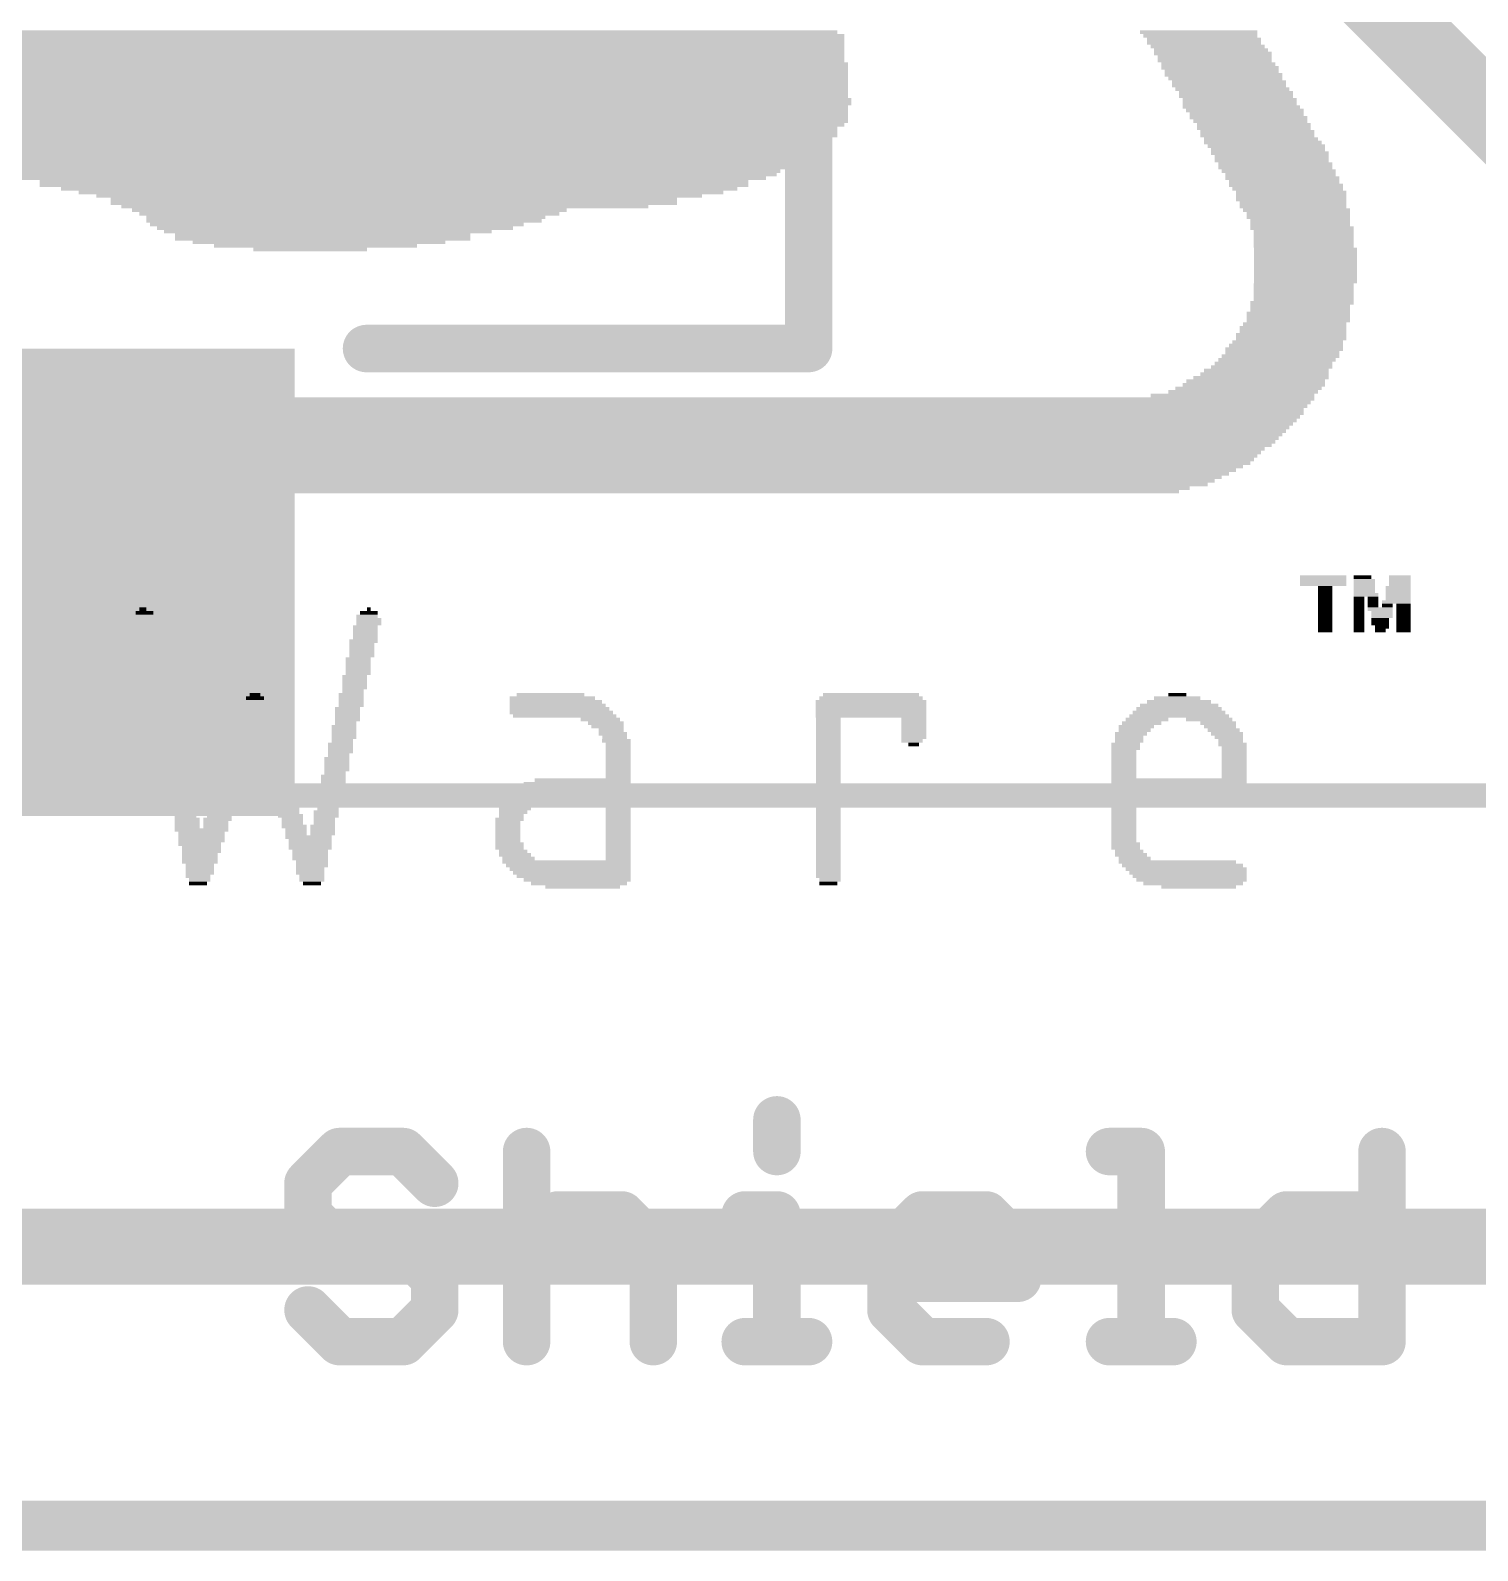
# Model space of a CAD drawing. Extents: x -52 to 61, y -28 to 22.
# Drawn here: x -1.16 to 6.58, y -10.52 to -2.38 of the extents above; entities that cross this region are included whole.
import ezdxf

# ---------------------------------------------------------------- set-up
doc = ezdxf.new("R2010")
doc.units = 0
for name, color, linetype in [('1', 12, 'CONTINUOUS'), ('16', 132, 'CONTINUOUS'), ('20', 53, 'CONTINUOUS'), ('21', 53, 'CONTINUOUS'), ('22', 53, 'CONTINUOUS'), ('47', 253, 'CONTINUOUS')]:
    doc.layers.add(name, color=color, linetype=linetype)

# ---------------------------------------------------------------- blocks, each defined once
blk = doc.blocks.new('RECT')
blk.add_solid([(-0.5, -0.5), (0.5, -0.5), (-0.5, 0.5), (0.5, 0.5)])

msp = doc.modelspace()

# ---------------------------------------------------------------- linework, layer by layer
at = {"layer": '1', "const_width": 0.2032}
msp.add_lwpolyline([(-26.035, -10.3505), (26.035, -10.3505)], dxfattribs=at)
at = {"layer": '16'}
for points, const_width in [([(10.922, -7.112), (5.225, -1.415)], 0.4064), ([(8.382, -8.89), (-2.54, -8.89)], 0.4064), ([(-26.035, -10.3505), (26.035, -10.3505)], 0.2032)]:
    msp.add_lwpolyline(points, dxfattribs=dict(at, const_width=const_width))
at = {"layer": '20', "const_width": 0.2032}
msp.add_lwpolyline([(-6.2548, -10.414), (18.2245, -10.414)], dxfattribs=at)
at = {"layer": '21', "const_width": 0.254}
for points in [[(2.8302, -8.2117), (2.8302, -8.3811)], [(0.4914, -8.3811), (0.3219, -8.5506)], [(0.8303, -8.3811), (0.4914, -8.3811)], [(0.9998, -8.5506), (0.8303, -8.3811)], [(1.4913, -8.3811), (1.4913, -9.398)], [(4.6097, -8.3811), (4.7792, -8.3811)], [(4.7792, -8.3811), (4.7792, -9.398)], [(6.0672, -8.3811), (6.0672, -9.398)], [(0.3219, -8.5506), (0.3219, -8.7201)], [(0.3219, -8.7201), (0.4914, -8.8896)], [(1.4913, -8.8896), (1.6608, -8.7201)], [(1.6608, -8.7201), (1.9997, -8.7201)], [(1.9997, -8.7201), (2.1692, -8.8896)], [(2.6607, -8.7201), (2.8302, -8.7201)], [(2.8302, -8.7201), (2.8302, -9.398)], [(3.4403, -8.8896), (3.6098, -8.7201)], [(3.6098, -8.7201), (3.9487, -8.7201)], [(3.9487, -8.7201), (4.1182, -8.8896)], [(5.3893, -8.8896), (5.5587, -8.7201)], [(5.5587, -8.7201), (6.0672, -8.7201)], [(0.4914, -8.8896), (0.8303, -8.8896)], [(0.8303, -8.8896), (0.9998, -9.059)], [(2.1692, -8.8896), (2.1692, -9.398)], [(3.4403, -9.2285), (3.4403, -8.8896)], [(4.1182, -8.8896), (4.1182, -9.059)], [(5.3893, -9.2285), (5.3893, -8.8896)], [(0.9998, -9.059), (0.9998, -9.2285)], [(4.1182, -9.059), (3.4403, -9.059)], [(0.4914, -9.398), (0.3219, -9.2285)], [(0.9998, -9.2285), (0.8303, -9.398)], [(3.6098, -9.398), (3.4403, -9.2285)], [(5.5587, -9.398), (5.3893, -9.2285)], [(0.8303, -9.398), (0.4914, -9.398)], [(2.6607, -9.398), (2.9996, -9.398)], [(3.9487, -9.398), (3.6098, -9.398)], [(4.6097, -9.398), (4.9486, -9.398)], [(6.0672, -9.398), (5.5587, -9.398)]]:
    msp.add_lwpolyline(points, dxfattribs=at)
at = {"layer": '21', "const_width": 0.127}
for points in [[(2.8937, -8.2117, 1), (2.7667, -8.2117)], [(0.4914, -8.3176, 1), (0.4914, -8.4446)], [(0.5363, -8.426, 1), (0.4465, -8.3362)], [(0.8752, -8.3362, 1), (0.7854, -8.426)], [(0.8303, -8.4446, 1), (0.8303, -8.3176)], [(1.5548, -8.3811, 1), (1.4278, -8.3811)], [(4.6097, -8.3176, 1), (4.6097, -8.4446)], [(4.8427, -8.3811, 1), (4.7157, -8.3811)], [(4.7792, -8.4446, 1), (4.7792, -8.3176)], [(6.1307, -8.3811, 1), (6.0037, -8.3811)], [(2.7667, -8.3811, 1), (2.8937, -8.3811)], [(0.3854, -8.5506, 1), (0.2584, -8.5506)], [(0.277, -8.5057, 1), (0.3668, -8.5955)], [(0.9549, -8.5955, 1), (1.0447, -8.5057)], [(0.3668, -8.6752, 1), (0.277, -8.765)], [(1.6608, -8.6566, 1), (1.6608, -8.7836)], [(1.7057, -8.765, 1), (1.6159, -8.6752)], [(2.0446, -8.6752, 1), (1.9548, -8.765)], [(1.9997, -8.7836, 1), (1.9997, -8.6566)], [(2.6607, -8.6566, 1), (2.6607, -8.7836)], [(2.8937, -8.7201, 1), (2.7667, -8.7201)], [(2.8302, -8.7836, 1), (2.8302, -8.6566)], [(3.6098, -8.6566, 1), (3.6098, -8.7836)], [(3.6547, -8.765, 1), (3.5649, -8.6752)], [(3.9936, -8.6752, 1), (3.9038, -8.765)], [(3.9487, -8.7836, 1), (3.9487, -8.6566)], [(5.5587, -8.6566, 1), (5.5587, -8.7836)], [(5.6036, -8.765, 1), (5.5138, -8.6752)], [(6.0672, -8.7836, 1), (6.0672, -8.6566)], [(0.2584, -8.7201, 1), (0.3854, -8.7201)], [(0.4914, -8.8261, 1), (0.4914, -8.9531)], [(0.4465, -8.9345, 1), (0.5363, -8.8447)], [(0.8752, -8.8447, 1), (0.7854, -8.9345)], [(0.8303, -8.9531, 1), (0.8303, -8.8261)], [(1.4464, -8.8447, 1), (1.5362, -8.9345)], [(2.2327, -8.8896, 1), (2.1057, -8.8896)], [(2.1243, -8.9345, 1), (2.2141, -8.8447)], [(3.5038, -8.8896, 1), (3.3768, -8.8896)], [(3.3954, -8.8447, 1), (3.4852, -8.9345)], [(4.1817, -8.8896, 1), (4.0547, -8.8896)], [(4.0733, -8.9345, 1), (4.1631, -8.8447)], [(5.4528, -8.8896, 1), (5.3258, -8.8896)], [(5.3444, -8.8447, 1), (5.4342, -8.9345)], [(1.0633, -9.059, 1), (0.9363, -9.059)], [(3.4403, -8.9955, 1), (3.4403, -9.1225)], [(4.1182, -9.1225, 1), (4.1182, -8.9955)], [(0.9549, -9.1039, 1), (1.0447, -9.0141)], [(4.0547, -9.059, 1), (4.1817, -9.059)], [(0.3668, -9.1836, 1), (0.277, -9.2734)], [(1.0447, -9.2734, 1), (0.9549, -9.1836)], [(3.4852, -9.1836, 1), (3.3954, -9.2734)], [(5.4342, -9.1836, 1), (5.3444, -9.2734)], [(0.9363, -9.2285, 1), (1.0633, -9.2285)], [(3.3768, -9.2285, 1), (3.5038, -9.2285)], [(5.3258, -9.2285, 1), (5.4528, -9.2285)], [(0.4914, -9.3345, 1), (0.4914, -9.4615)], [(0.4465, -9.4429, 1), (0.5363, -9.3531)], [(0.7854, -9.3531, 1), (0.8752, -9.4429)], [(0.8303, -9.4615, 1), (0.8303, -9.3345)], [(1.4278, -9.398, 1), (1.5548, -9.398)], [(2.1057, -9.398, 1), (2.2327, -9.398)], [(2.6607, -9.3345, 1), (2.6607, -9.4615)], [(2.7667, -9.398, 1), (2.8937, -9.398)], [(2.9996, -9.4615, 1), (2.9996, -9.3345)], [(3.6098, -9.3345, 1), (3.6098, -9.4615)], [(3.5649, -9.4429, 1), (3.6547, -9.3531)], [(3.9487, -9.4615, 1), (3.9487, -9.3345)], [(4.6097, -9.3345, 1), (4.6097, -9.4615)], [(4.7157, -9.398, 1), (4.8427, -9.398)], [(4.9486, -9.4615, 1), (4.9486, -9.3345)], [(5.5587, -9.3345, 1), (5.5587, -9.4615)], [(5.5138, -9.4429, 1), (5.6036, -9.3531)], [(6.0037, -9.398, 1), (6.1307, -9.398)], [(6.0672, -9.4615, 1), (6.0672, -9.3345)]]:
    msp.add_lwpolyline(points, format="xyb", dxfattribs=at)
at = {"layer": '22', "const_width": 0.254}
for points in [[(3, -4.086), (3, -2.786)], [(0.635, -4.086), (3, -4.086)]]:
    msp.add_lwpolyline(points, dxfattribs=at)
at = {"layer": '22', "const_width": 0.127}
for points in [[(3.0635, -2.786, 1), (2.9365, -2.786)], [(0.635, -4.0225, 1), (0.635, -4.1495)], [(3, -4.1495, 1), (3, -4.0225)], [(2.9365, -4.086, 1), (3.0635, -4.086)]]:
    msp.add_lwpolyline(points, format="xyb", dxfattribs=at)
at = {"layer": '47', "const_width": 0.13}
msp.add_lwpolyline([(22.4473, -6.477), (-29.9408, -6.477)], dxfattribs=at)

# ---------------------------------------------------------------- block references
at = {"layer": '16', "xscale": 2, "yscale": 2.5, "rotation": 180}
msp.add_blockref('RECT', (-0.75, -5.336), dxfattribs=at)
at = {"layer": '21', "yscale": 0.0191}
for p, xscale in [((-0.0286, -2.413), 6.4389), ((-0.0476, -2.394), 6.4008), ((-0.0095, -2.4321), 6.4008), ((5.0864, -2.394), 0.6287), ((5.0959, -2.413), 0.6096), ((5.1149, -2.4321), 0.6096), ((-0.0191, -2.4511), 6.4199), ((-0.0095, -2.4702), 6.4008), ((-0.0095, -2.4892), 6.4008), ((-0.0095, -2.5083), 6.4008), ((0.0095, -2.5273), 6.3627), ((5.1149, -2.4511), 0.6096), ((5.134, -2.4702), 0.6096), ((5.153, -2.4892), 0.6096), ((5.1626, -2.5083), 0.6287), ((5.1721, -2.5273), 0.6096), ((0.0095, -2.5464), 6.3627), ((0.0191, -2.5654), 6.3818), ((0.0286, -2.5844), 6.3627), ((0.0381, -2.6035), 6.3437), ((5.1721, -2.5464), 0.6096), ((5.1911, -2.5654), 0.6096), ((5.2007, -2.5844), 0.6287), ((5.2102, -2.6035), 0.6096), ((0.0476, -2.6225), 6.3246), ((0.0476, -2.6416), 6.3246), ((0.0571, -2.6606), 6.3056), ((0.0667, -2.6797), 6.2865), ((5.2197, -2.6225), 0.6287), ((5.2292, -2.6416), 0.6096), ((5.2483, -2.6606), 0.6096), ((5.2483, -2.6797), 0.6096), ((0.0762, -2.6987), 6.2675), ((0.0953, -2.7178), 6.2294), ((0.0953, -2.7369), 6.2294), ((0.1048, -2.7559), 6.2484), ((5.2673, -2.6987), 0.6096), ((5.2864, -2.7178), 0.6096), ((5.2864, -2.7369), 0.6096), ((5.3054, -2.7559), 0.6096), ((0.1048, -2.775), 6.2484), ((0.1143, -2.794), 6.1913), ((0.1238, -2.8131), 6.1722), ((0.1238, -2.8321), 6.1722), ((0.1429, -2.8512), 6.1341), ((5.3054, -2.775), 0.6096), ((5.315, -2.794), 0.6287), ((5.334, -2.8131), 0.6287), ((5.3435, -2.8321), 0.6096), ((5.3531, -2.8512), 0.6287), ((0.1429, -2.8702), 6.1341), ((0.1524, -2.8893), 6.077), ((0.1619, -2.9083), 5.9817), ((0.1619, -2.9274), 5.9817), ((5.3626, -2.8702), 0.6096), ((5.3816, -2.8893), 0.6096), ((5.3816, -2.9083), 0.6096), ((5.4007, -2.9274), 0.6096), ((0.1715, -2.9464), 5.9627), ((0.1619, -2.9655), 5.9055), ((0.1715, -2.9845), 5.8483), ((0.1619, -3.0036), 5.7912), ((5.4007, -2.9464), 0.6096), ((5.4197, -2.9655), 0.6096), ((5.4293, -2.9845), 0.6287), ((5.4483, -3.0036), 0.6287), ((0.1715, -3.0226), 5.7721), ((0.1619, -3.0417), 5.6769), ((0.181, -3.0607), 5.6388), ((0.1905, -3.0798), 5.5436), ((0.1905, -3.0988), 5.4674), ((5.4578, -3.0226), 0.6096), ((5.4674, -3.0417), 0.6287), ((5.4769, -3.0607), 0.6096), ((5.4769, -3.0798), 0.6096), ((5.4959, -3.0988), 0.6096), ((0.2, -3.1179), 5.4483), ((0.181, -3.1369), 5.334), ((0.2096, -3.156), 5.2388), ((0.2096, -3.175), 5.1245), ((5.4959, -3.1179), 0.6096), ((5.515, -3.1369), 0.6096), ((5.5245, -3.156), 0.5906), ((5.534, -3.175), 0.6096), ((0.7811, -3.1941), 3.791), ((0.7811, -3.2131), 3.791), ((0.8096, -3.2322), 3.6195), ((0.8192, -3.2512), 3.4481), ((5.5436, -3.1941), 0.5906), ((5.5531, -3.2131), 0.6096), ((5.5626, -3.2322), 0.5906), ((5.5817, -3.2512), 0.5906), ((0.8096, -3.2703), 3.2385), ((0.7811, -3.2893), 3.029), ((0.7811, -3.3084), 3.029), ((0.7334, -3.3274), 2.8194), ((5.5817, -3.2703), 0.5906), ((5.5817, -3.2893), 0.5906), ((5.5912, -3.3084), 0.5715), ((5.5912, -3.3274), 0.5715), ((0.5429, -3.3465), 2.3241), ((0.5429, -3.3655), 2.2479), ((0.5143, -3.4036), 2.1145), ((0.5239, -3.3845), 2.1336), ((0.4763, -3.4226), 2.0003), ((5.6102, -3.3465), 0.5715), ((5.6198, -3.3655), 0.5524), ((5.6198, -3.3845), 0.5524), ((5.6293, -3.4036), 0.5334), ((5.6293, -3.4226), 0.5334), ((0.4667, -3.4417), 1.905), ((0.4286, -3.4607), 1.7526), ((0.4001, -3.4798), 1.5812), ((0.4001, -3.4989), 1.5812), ((5.6388, -3.4417), 0.5524), ((5.6483, -3.4607), 0.5334), ((5.6483, -3.4798), 0.5334), ((5.6483, -3.4989), 0.5334), ((0.381, -3.5179), 1.3526), ((0.3619, -3.537), 1.0858), ((0.3334, -3.556), 0.6096), ((5.6483, -3.5179), 0.5334), ((5.6483, -3.537), 0.5334), ((5.6579, -3.556), 0.5524), ((5.6579, -3.5751), 0.5524), ((5.6579, -3.5941), 0.5524), ((5.6579, -3.6132), 0.5524), ((5.6579, -3.6322), 0.5524), ((5.6579, -3.6513), 0.5524), ((5.6483, -3.7465), 0.5334), ((5.6579, -3.6703), 0.5524), ((5.6579, -3.6894), 0.5524), ((5.6579, -3.7084), 0.5524), ((5.6579, -3.7275), 0.5524), ((5.6483, -3.7656), 0.5334), ((5.6483, -3.7846), 0.5334), ((5.6483, -3.8037), 0.5334), ((5.6483, -3.8227), 0.5334), ((5.6198, -3.8989), 0.5524), ((5.6388, -3.8418), 0.5524), ((5.6293, -3.8608), 0.5334), ((5.6293, -3.8799), 0.5334), ((5.5912, -3.9751), 0.5715), ((5.6007, -3.9561), 0.5524), ((5.6198, -3.918), 0.5524), ((5.6198, -3.937), 0.5524), ((5.5531, -4.0704), 0.6096), ((5.5626, -4.0513), 0.5906), ((5.5817, -4.0132), 0.5906), ((5.5817, -4.0323), 0.5906), ((5.5912, -3.9942), 0.5715), ((5.5055, -4.1466), 0.6287), ((5.5245, -4.1275), 0.6287), ((5.5436, -4.0894), 0.6287), ((5.534, -4.1085), 0.6096), ((5.4388, -4.2228), 0.6858), ((5.4483, -4.2037), 0.6668), ((5.4769, -4.1847), 0.6477), ((5.4864, -4.1656), 0.6287), ((5.3245, -4.318), 0.8001), ((5.3531, -4.299), 0.7811), ((5.3816, -4.2799), 0.762), ((5.3912, -4.2609), 0.7429), ((5.4197, -4.2418), 0.7239), ((0.0381, -4.3561), 11.3347), ((0.0286, -4.3752), 11.3157), ((0.0286, -4.3942), 11.2776), ((5.2673, -4.3371), 0.8763), ((0.0286, -4.4133), 11.2395), ((0.0381, -4.4323), 11.2205), ((0.0286, -4.4514), 11.2014), ((0.0286, -4.4704), 11.1633), ((0.0286, -4.4895), 11.1252), ((0.0286, -4.5085), 11.0871), ((0.0286, -4.5276), 11.049), ((0.0286, -4.5466), 11.0109), ((0.0286, -4.5657), 10.9728), ((0.0286, -4.5847), 10.9347), ((0.0286, -4.6037), 10.8966), ((0.0286, -4.6228), 10.8204), ((0.0286, -4.6418), 10.7823), ((0.0286, -4.6609), 10.7442), ((0.0381, -4.6799), 10.6871), ((0.0381, -4.699), 10.649), ((0.0381, -4.718), 10.5728), ((0.0381, -4.7371), 10.4966), ((0.0381, -4.7561), 10.4204), ((0.0286, -4.7752), 10.3632), ((0.0381, -4.7942), 10.268), ((0.0381, -4.8133), 10.1918), ((0.0286, -4.8323), 10.0203), ((0.0381, -4.8514), 9.887), ((5.7531, -5.3086), 0.2477), ((5.7531, -5.3277), 0.2477), ((5.7531, -5.3467), 0.2477), ((5.7626, -5.3658), 0.0762), ((5.9627, -5.3086), 0.0953), ((5.9722, -5.3277), 0.1143), ((5.9722, -5.3467), 0.1143), ((5.9722, -5.3658), 0.1143), ((6.1532, -5.3658), 0.1333), ((6.1627, -5.3086), 0.1143), ((6.1627, -5.3277), 0.1143), ((6.1627, -5.3467), 0.1143), ((5.7626, -5.3848), 0.0762), ((5.7626, -5.4039), 0.0762), ((5.7626, -5.4229), 0.0762), ((5.7626, -5.442), 0.0762), ((5.9722, -5.3848), 0.1143), ((5.9817, -5.4039), 0.1333), ((5.9436, -5.4229), 0.0571), ((5.9436, -5.442), 0.0571), ((6.0198, -5.4229), 0.0571), ((6.0198, -5.442), 0.0571), ((6.1436, -5.442), 0.1524), ((6.1532, -5.3848), 0.1333), ((6.1532, -5.4039), 0.1333), ((6.1532, -5.4229), 0.1333), ((-0.562, -5.5182), 0.1143), ((-0.5524, -5.5372), 0.1333), ((-0.5524, -5.4991), 0.0953), ((-0.562, -5.4801), 0.0381), ((0.6382, -5.5182), 0.1143), ((0.6477, -5.5372), 0.1333), ((0.6477, -5.4991), 0.0953), ((0.6477, -5.4801), 0.0191), ((5.7626, -5.461), 0.0762), ((5.7626, -5.4801), 0.0762), ((5.7626, -5.4991), 0.0762), ((5.7626, -5.5182), 0.0762), ((5.7626, -5.5372), 0.0762), ((5.9436, -5.461), 0.0571), ((5.9436, -5.4801), 0.0571), ((5.9436, -5.4991), 0.0571), ((5.9436, -5.5182), 0.0571), ((5.9436, -5.5372), 0.0571), ((6.0198, -5.461), 0.0571), ((6.0579, -5.4801), 0.1333), ((6.0674, -5.4991), 0.1143), ((6.0674, -5.5182), 0.1143), ((6.0579, -5.5372), 0.0953), ((6.096, -5.461), 0.0571), ((6.1817, -5.461), 0.0762), ((6.1817, -5.4801), 0.0762), ((6.1817, -5.4991), 0.0762), ((6.1817, -5.5182), 0.0762), ((6.1817, -5.5372), 0.0762), ((-0.5524, -5.5563), 0.1333), ((-0.5524, -5.5753), 0.1333), ((-0.5524, -5.5944), 0.1333), ((-0.5524, -5.6134), 0.1333), ((0.6287, -5.5753), 0.1333), ((0.6287, -5.5944), 0.1333), ((0.6287, -5.6134), 0.1333), ((0.6477, -5.5563), 0.1333), ((5.7626, -5.5563), 0.0762), ((5.7626, -5.5753), 0.0762), ((5.7626, -5.5944), 0.0762), ((5.9436, -5.5563), 0.0571), ((5.9436, -5.5753), 0.0571), ((5.9436, -5.5944), 0.0571), ((6.0579, -5.5563), 0.0953), ((6.0674, -5.5753), 0.0762), ((6.0579, -5.5944), 0.0571), ((6.1817, -5.5563), 0.0762), ((6.1817, -5.5753), 0.0762), ((6.1817, -5.5944), 0.0762), ((-0.5334, -5.6325), 0.1333), ((-0.5334, -5.6515), 0.1333), ((-0.5334, -5.6706), 0.1333), ((-0.5334, -5.6896), 0.1333), ((0.6191, -5.6515), 0.1524), ((0.6096, -5.6706), 0.1333), ((0.6096, -5.6896), 0.1333), ((0.6287, -5.6325), 0.1333), ((-0.5239, -5.7087), 0.1524), ((-0.5143, -5.7277), 0.1333), ((-0.5143, -5.7468), 0.1333), ((-0.5143, -5.7658), 0.1333), ((0.5906, -5.7468), 0.1333), ((0.5906, -5.7658), 0.1333), ((0.6096, -5.7087), 0.1333), ((0.6096, -5.7277), 0.1333), ((-0.5143, -5.7849), 0.1333), ((-0.4953, -5.8039), 0.1333), ((-0.4953, -5.823), 0.1333), ((-0.4953, -5.842), 0.1333), ((-0.4953, -5.8611), 0.1333), ((0.5715, -5.842), 0.1333), ((0.5715, -5.8611), 0.1333), ((0.5906, -5.7849), 0.1333), ((0.5906, -5.8039), 0.1333), ((0.5906, -5.823), 0.1333), ((-0.4953, -5.8801), 0.1333), ((-0.4763, -5.8992), 0.1333), ((-0.4763, -5.9182), 0.1333), ((-0.4763, -5.9373), 0.1333), ((0.0381, -5.9373), 0.0571), ((0.5524, -5.9373), 0.1333), ((0.5715, -5.8801), 0.1333), ((0.5715, -5.8992), 0.1333), ((0.562, -5.9182), 0.1143), ((1.6193, -5.9373), 0.3619), ((3.3338, -5.9373), 0.5143), ((4.9721, -5.9373), 0.0953), ((-0.4763, -5.9563), 0.1333), ((-0.4572, -5.9754), 0.1333), ((-0.4572, -5.9944), 0.1333), ((-0.4572, -6.0135), 0.1333), ((0.0476, -6.0135), 0.1524), ((0.0381, -5.9754), 0.1333), ((0.0381, -5.9944), 0.1333), ((0.0381, -5.9563), 0.0953), ((0.5334, -6.0135), 0.1333), ((0.5524, -5.9563), 0.1333), ((0.5524, -5.9754), 0.1333), ((0.5524, -5.9944), 0.1333), ((1.6288, -5.9563), 0.4572), ((1.6478, -5.9754), 0.4953), ((1.6574, -5.9944), 0.5143), ((1.6669, -6.0135), 0.5334), ((3.3338, -5.9754), 0.5906), ((3.3338, -5.9944), 0.5906), ((3.3338, -6.0135), 0.5906), ((3.3338, -5.9563), 0.5524), ((4.9816, -6.0135), 0.4572), ((4.9816, -5.9944), 0.4191), ((4.9816, -5.9754), 0.3429), ((4.9721, -5.9563), 0.2477), ((-0.4572, -6.0325), 0.1333), ((-0.4572, -6.0516), 0.1333), ((-0.4382, -6.0706), 0.1333), ((-0.4382, -6.0897), 0.1333), ((0.0381, -6.0897), 0.2096), ((0.0381, -6.0325), 0.1715), ((0.0381, -6.0516), 0.1715), ((0.0381, -6.0706), 0.1715), ((0.5334, -6.0325), 0.1333), ((0.5334, -6.0516), 0.1333), ((0.5334, -6.0706), 0.1333), ((0.5239, -6.0897), 0.1143), ((1.6764, -6.0325), 0.5524), ((1.6955, -6.0516), 0.5524), ((1.886, -6.0706), 0.2096), ((1.9145, -6.0897), 0.1905), ((3.3338, -6.0325), 0.5906), ((3.3338, -6.0516), 0.5906), ((3.1052, -6.0706), 0.1333), ((3.1052, -6.0897), 0.1333), ((3.5624, -6.0706), 0.1333), ((3.5624, -6.0897), 0.1333), ((4.7816, -6.0897), 0.2096), ((4.8101, -6.0706), 0.2286), ((4.9816, -6.0516), 0.5334), ((4.9816, -6.0325), 0.4953), ((5.1435, -6.0706), 0.2477), ((5.1911, -6.0897), 0.1905), ((-0.4382, -6.1087), 0.1333), ((-0.4382, -6.1278), 0.1333), ((-0.4191, -6.1468), 0.1333), ((-0.4191, -6.1659), 0.1333), ((-0.4191, -6.1849), 0.1333), ((0.0381, -6.1468), 0.2477), ((0.0381, -6.1659), 0.2477), ((0.0381, -6.1849), 0.2477), ((0.0381, -6.1087), 0.2096), ((0.0381, -6.1278), 0.2096), ((0.5143, -6.1087), 0.1333), ((0.5143, -6.1278), 0.1333), ((0.5143, -6.1468), 0.1333), ((0.5143, -6.1659), 0.1333), ((0.5048, -6.1849), 0.1143), ((1.9241, -6.1087), 0.1715), ((1.9431, -6.1278), 0.1333), ((1.9526, -6.1468), 0.1524), ((1.9622, -6.1659), 0.1333), ((1.9717, -6.1849), 0.1524), ((3.1052, -6.1087), 0.1333), ((3.1052, -6.1278), 0.1333), ((3.1052, -6.1468), 0.1333), ((3.1052, -6.1659), 0.1333), ((3.1052, -6.1849), 0.1333), ((3.5528, -6.1849), 0.1143), ((3.5624, -6.1087), 0.1333), ((3.5624, -6.1278), 0.1333), ((3.5624, -6.1468), 0.1333), ((3.5624, -6.1659), 0.1333), ((4.7244, -6.1468), 0.1715), ((4.7149, -6.1659), 0.1524), ((4.7149, -6.1849), 0.1524), ((4.753, -6.1087), 0.1905), ((4.7435, -6.1278), 0.1715), ((5.2007, -6.1087), 0.1715), ((5.2197, -6.1278), 0.1715), ((5.2388, -6.1468), 0.1715), ((5.2483, -6.1659), 0.1524), ((5.2578, -6.1849), 0.1333), ((-0.4191, -6.2039), 0.1333), ((-0.4191, -6.223), 0.1333), ((-0.4001, -6.242), 0.1333), ((-0.4001, -6.2611), 0.1333), ((-0.0476, -6.2611), 0.1524), ((0.0381, -6.2039), 0.2858), ((-0.0381, -6.223), 0.1333), ((-0.0381, -6.242), 0.1333), ((0.1143, -6.223), 0.1333), ((0.1143, -6.242), 0.1333), ((0.1333, -6.2611), 0.1333), ((0.4953, -6.2039), 0.1333), ((0.4953, -6.223), 0.1333), ((0.4953, -6.242), 0.1333), ((0.4858, -6.2611), 0.1143), ((1.9812, -6.2039), 0.1333), ((1.9812, -6.223), 0.1333), ((1.9812, -6.242), 0.1333), ((1.9812, -6.2611), 0.1333), ((3.1052, -6.2039), 0.1333), ((3.1052, -6.223), 0.1333), ((3.1052, -6.242), 0.1333), ((3.1052, -6.2611), 0.1333), ((3.5624, -6.2039), 0.0571), ((4.6958, -6.2039), 0.1524), ((4.6958, -6.223), 0.1524), ((4.6863, -6.242), 0.1333), ((4.6863, -6.2611), 0.1333), ((5.2673, -6.2039), 0.1524), ((5.2769, -6.223), 0.1333), ((5.2769, -6.242), 0.1333), ((5.2769, -6.2611), 0.1333), ((-0.4001, -6.2801), 0.1333), ((-0.4001, -6.2992), 0.1333), ((-0.3905, -6.3182), 0.1143), ((-0.381, -6.3373), 0.1333), ((-0.0667, -6.3182), 0.1524), ((-0.0762, -6.3373), 0.1333), ((-0.0571, -6.2801), 0.1333), ((-0.0571, -6.2992), 0.1333), ((0.1333, -6.2801), 0.1333), ((0.1333, -6.2992), 0.1333), ((0.1429, -6.3182), 0.1143), ((0.1524, -6.3373), 0.1333), ((0.4763, -6.2801), 0.1333), ((0.4763, -6.2992), 0.1333), ((0.4763, -6.3182), 0.1333), ((0.4763, -6.3373), 0.1333), ((1.9812, -6.2801), 0.1333), ((1.9812, -6.2992), 0.1333), ((1.9812, -6.3182), 0.1333), ((1.9812, -6.3373), 0.1333), ((3.1052, -6.2801), 0.1333), ((3.1052, -6.2992), 0.1333), ((3.1052, -6.3182), 0.1333), ((3.1052, -6.3373), 0.1333), ((4.6863, -6.2801), 0.1333), ((4.6863, -6.2992), 0.1333), ((4.6863, -6.3182), 0.1333), ((4.6863, -6.3373), 0.1333), ((5.2769, -6.2801), 0.1333), ((5.2769, -6.2992), 0.1333), ((5.2769, -6.3182), 0.1333), ((5.2769, -6.3373), 0.1333), ((-0.381, -6.3563), 0.1333), ((-0.381, -6.3754), 0.1333), ((-0.381, -6.3944), 0.1333), ((-0.3619, -6.4135), 0.1333), ((-0.3619, -6.4325), 0.1333), ((-0.1048, -6.4325), 0.1524), ((-0.0857, -6.3754), 0.1524), ((-0.0953, -6.3944), 0.1333), ((-0.0953, -6.4135), 0.1333), ((-0.0762, -6.3563), 0.1333), ((0.1524, -6.3563), 0.1333), ((0.1619, -6.3754), 0.1143), ((0.1715, -6.3944), 0.1333), ((0.1715, -6.4135), 0.1333), ((0.181, -6.4325), 0.1143), ((0.4572, -6.3754), 0.1333), ((0.4572, -6.3944), 0.1333), ((0.4572, -6.4135), 0.1333), ((0.4477, -6.4325), 0.1143), ((0.4667, -6.3563), 0.1143), ((1.7526, -6.4325), 0.5906), ((1.7621, -6.4135), 0.5715), ((1.7907, -6.3944), 0.5143), ((1.9812, -6.3563), 0.1333), ((1.9812, -6.3754), 0.1333), ((3.1052, -6.3563), 0.1333), ((3.1052, -6.3754), 0.1333), ((3.1052, -6.3944), 0.1333), ((3.1052, -6.4135), 0.1333), ((3.1052, -6.4325), 0.1333), ((4.6863, -6.3563), 0.1333), ((4.6863, -6.3754), 0.1333), ((4.9816, -6.3944), 0.7239), ((4.9816, -6.4135), 0.7239), ((4.9816, -6.4325), 0.7239), ((5.2769, -6.3563), 0.1333), ((5.2769, -6.3754), 0.1333), ((-0.3619, -6.4516), 0.1333), ((-0.3619, -6.4707), 0.1333), ((-0.3619, -6.4897), 0.1333), ((-0.3429, -6.5088), 0.1333), ((-0.1238, -6.4897), 0.1524), ((-0.1333, -6.5088), 0.1333), ((-0.1143, -6.4516), 0.1333), ((-0.1143, -6.4707), 0.1333), ((0.1905, -6.4516), 0.1333), ((0.1905, -6.4707), 0.1333), ((0.2, -6.4897), 0.1143), ((0.2096, -6.5088), 0.1333), ((0.4382, -6.4707), 0.1333), ((0.4382, -6.4897), 0.1333), ((0.4382, -6.5088), 0.1333), ((0.4477, -6.4516), 0.1143), ((1.7145, -6.4897), 0.6668), ((1.7145, -6.5088), 0.6668), ((1.724, -6.4707), 0.6477), ((1.7336, -6.4516), 0.6287), ((3.1052, -6.4516), 0.1333), ((3.1052, -6.4707), 0.1333), ((3.1052, -6.4897), 0.1333), ((3.1052, -6.5088), 0.1333), ((4.9625, -6.5088), 0.6858), ((4.9816, -6.4516), 0.7239), ((4.9816, -6.4707), 0.7239), ((4.9816, -6.4897), 0.7239), ((-0.3429, -6.5278), 0.1333), ((-0.3429, -6.5469), 0.1333), ((-0.3429, -6.5659), 0.1333), ((-0.3334, -6.585), 0.1143), ((-0.1429, -6.5469), 0.1524), ((-0.1524, -6.5659), 0.1333), ((-0.1524, -6.585), 0.1333), ((-0.1333, -6.5278), 0.1333), ((0.2096, -6.5278), 0.1333), ((0.2191, -6.5469), 0.1143), ((0.2191, -6.5659), 0.1143), ((0.2286, -6.585), 0.1333), ((0.4191, -6.5659), 0.1333), ((0.4191, -6.585), 0.1333), ((0.4286, -6.5278), 0.1143), ((0.4286, -6.5469), 0.1143), ((1.4287, -6.5469), 0.1715), ((1.4192, -6.5659), 0.1524), ((1.4097, -6.585), 0.1333), ((1.4573, -6.5278), 0.1905), ((1.9812, -6.5278), 0.1333), ((1.9812, -6.5469), 0.1333), ((1.9812, -6.5659), 0.1333), ((1.9812, -6.585), 0.1333), ((3.1052, -6.5278), 0.1333), ((3.1052, -6.5469), 0.1333), ((3.1052, -6.5659), 0.1333), ((3.1052, -6.585), 0.1333), ((4.6863, -6.5278), 0.1333), ((4.6863, -6.5469), 0.1333), ((4.6863, -6.5659), 0.1333), ((4.6863, -6.585), 0.1333), ((-0.3239, -6.604), 0.1333), ((-0.3239, -6.6231), 0.1333), ((-0.3239, -6.6421), 0.1333), ((-0.2477, -6.6612), 0.2858), ((-0.1715, -6.6231), 0.1333), ((-0.1715, -6.6421), 0.1333), ((-0.1619, -6.604), 0.1524), ((0.2381, -6.604), 0.1143), ((0.2381, -6.6231), 0.1143), ((0.2477, -6.6421), 0.1333), ((0.2572, -6.6612), 0.1143), ((0.4001, -6.6421), 0.1333), ((0.4001, -6.6612), 0.1333), ((0.4096, -6.604), 0.1143), ((0.4096, -6.6231), 0.1143), ((1.4002, -6.604), 0.1524), ((1.3907, -6.6231), 0.1333), ((1.3907, -6.6421), 0.1333), ((1.3907, -6.6612), 0.1333), ((1.9812, -6.604), 0.1333), ((1.9812, -6.6231), 0.1333), ((1.9812, -6.6421), 0.1333), ((1.9812, -6.6612), 0.1333), ((3.1052, -6.604), 0.1333), ((3.1052, -6.6231), 0.1333), ((3.1052, -6.6421), 0.1333), ((3.1052, -6.6612), 0.1333), ((4.6863, -6.604), 0.1333), ((4.6863, -6.6231), 0.1333), ((4.6863, -6.6421), 0.1333), ((4.6863, -6.6612), 0.1333), ((-0.2477, -6.6802), 0.2477), ((-0.2477, -6.6993), 0.2477), ((-0.2477, -6.7183), 0.2477), ((-0.2572, -6.7374), 0.2286), ((-0.2477, -6.7564), 0.2096), ((0.2572, -6.6802), 0.1143), ((0.3239, -6.6993), 0.2477), ((0.3334, -6.7183), 0.2286), ((0.3334, -6.7374), 0.2286), ((0.3334, -6.7564), 0.2286), ((0.4001, -6.6802), 0.1333), ((1.3907, -6.6802), 0.1333), ((1.3907, -6.6993), 0.1333), ((1.3907, -6.7183), 0.1333), ((1.4002, -6.7374), 0.1524), ((1.4002, -6.7564), 0.1524), ((1.9812, -6.6802), 0.1333), ((1.9812, -6.6993), 0.1333), ((1.9812, -6.7183), 0.1333), ((1.9812, -6.7374), 0.1333), ((1.9812, -6.7564), 0.1333), ((3.1052, -6.6802), 0.1333), ((3.1052, -6.6993), 0.1333), ((3.1052, -6.7183), 0.1333), ((3.1052, -6.7374), 0.1333), ((3.1052, -6.7564), 0.1333), ((4.6958, -6.7374), 0.1524), ((4.6958, -6.7564), 0.1524), ((4.6863, -6.6802), 0.1333), ((4.6863, -6.6993), 0.1333), ((4.6863, -6.7183), 0.1333), ((-0.2477, -6.7755), 0.2096), ((-0.2572, -6.7945), 0.1905), ((-0.2572, -6.8136), 0.1905), ((-0.2572, -6.8326), 0.1905), ((0.3334, -6.7755), 0.1905), ((0.3334, -6.7945), 0.1905), ((0.3334, -6.8136), 0.1905), ((0.3429, -6.8326), 0.1715), ((1.4192, -6.7755), 0.1524), ((1.4287, -6.7945), 0.1715), ((1.4478, -6.8136), 0.1715), ((1.705, -6.8326), 0.6858), ((1.9812, -6.7755), 0.1333), ((1.9812, -6.7945), 0.1333), ((1.9812, -6.8136), 0.1333), ((3.1052, -6.7755), 0.1333), ((3.1052, -6.7945), 0.1333), ((3.1052, -6.8136), 0.1333), ((3.1052, -6.8326), 0.1333), ((4.7149, -6.7755), 0.1524), ((4.7244, -6.7945), 0.1715), ((4.7435, -6.8136), 0.1715), ((4.9721, -6.8326), 0.6287), ((-0.2572, -6.8517), 0.1524), ((-0.2572, -6.8707), 0.1524), ((-0.2572, -6.8898), 0.1524), ((-0.2667, -6.9088), 0.1333), ((0.3429, -6.8517), 0.1715), ((0.3334, -6.8707), 0.1524), ((0.3334, -6.8898), 0.1524), ((0.3429, -6.9088), 0.1333), ((1.7145, -6.8517), 0.6668), ((1.724, -6.8707), 0.6477), ((1.7336, -6.8898), 0.6287), ((1.7431, -6.9088), 0.6096), ((3.1052, -6.8517), 0.1333), ((3.1052, -6.8707), 0.1333), ((3.1052, -6.8898), 0.1333), ((3.1052, -6.9088), 0.1333), ((5.0006, -6.8517), 0.6477), ((5.0197, -6.8707), 0.6477), ((5.0292, -6.8898), 0.6287), ((5.0387, -6.9088), 0.6096), ((-0.2667, -6.9469), 0.0953), ((-0.2572, -6.9279), 0.1143), ((0.3429, -6.9279), 0.1333), ((0.3429, -6.9469), 0.0953), ((1.7621, -6.9279), 0.5715), ((1.7717, -6.9469), 0.5143), ((1.7907, -6.966), 0.4001), ((3.1147, -6.9279), 0.1143), ((3.1052, -6.9469), 0.0953), ((5.0483, -6.9279), 0.5906), ((5.0578, -6.9469), 0.5334), ((5.0864, -6.966), 0.4001)]:
    msp.add_blockref('RECT', p, dxfattribs=dict(at, xscale=xscale))

doc.saveas('drawing.dxf')
